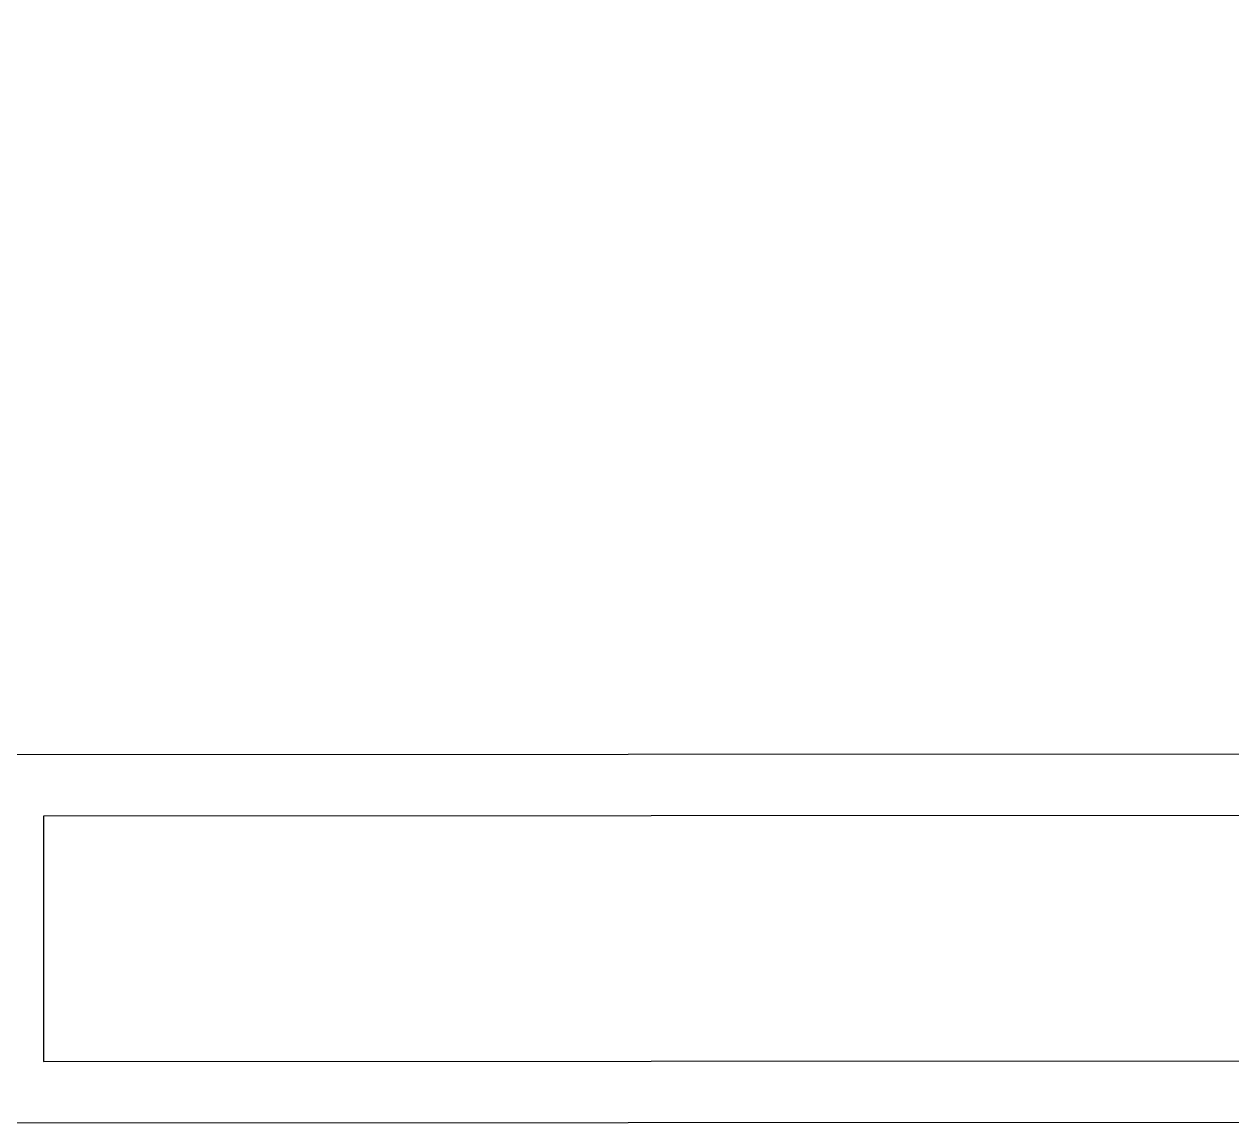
# Model space of a CAD drawing. Header units: millimetres. Extents: x 596 to 768, y 309 to 423.
# Drawn here: x 691.0384 to 691.5306, y 403.8716 to 404.3193 of the extents above; entities that cross this region are included whole.
import ezdxf

# ---------------------------------------------------------------- set-up
doc = ezdxf.new("R2010")
doc.units = ezdxf.units.MM
doc.layers.add('1- 3', color=3, linetype='Continuous')

# ---------------------------------------------------------------- blocks, each defined once
blk = doc.blocks.new('CTOBOM')
at = {"color": 0, "ltscale": 0.075}
for p, q in [((9.20685, -0.28829), (9.20544, 2.45445)), ((9.10544, 2.35445), (9.10685, -0.28829)), ((9.10685, -0.28829), (9.20685, -0.28829))]:
    blk.add_line(p, q, dxfattribs=at)
for points in [[(9.23185, -0.31329), (9.23044, 2.47945), (4.43185, 1.19047), (4.43185, -0.36016)], [(4.58185, -0.36016), (4.58185, 1.04047), (9.08044, 2.32945), (9.08185, -0.31329)]]:
    blk.add_lwpolyline(points, dxfattribs=at)

msp = doc.modelspace()

# ---------------------------------------------------------------- block references
at = {"layer": '1- 3', "rotation": 270}
msp.add_blockref('CTOBOM', (691.33455, 413.10343), dxfattribs=at)

doc.saveas('drawing.dxf')
